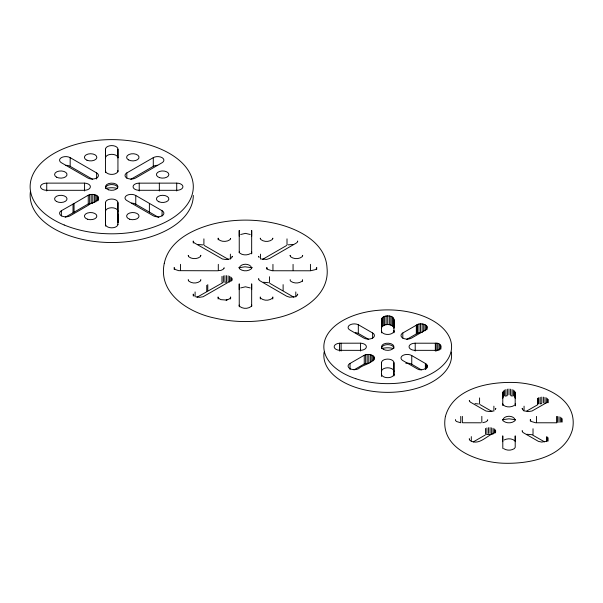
<?xml version="1.0" encoding="UTF-8"?>
<svg xmlns="http://www.w3.org/2000/svg" width="603" height="603" viewBox="0 0 603 603"><rect width="100%" height="100%" fill="white"/><g stroke="black" fill="none" stroke-linecap="round" stroke-linejoin="round"><path stroke-width="0.9" d="M117.939 171.832L117.947 149.197A6.226 3.595 0 0 0 111.728 145.602A6.226 3.595 0 0 0 105.502 149.197L105.502 157.911A6.226 3.595 0 0 1 111.728 154.315A6.226 3.595 0 0 1 117.947 157.911L117.947 149.197M251.662 253.855L251.677 230.414L251.677 236.225M381.511 332.592L381.518 319.356C382.257 316.085 386.546 315.633 389.327 315.972C395.741 316.289 394.076 323.834 393.94 328.153L393.729 318.512M502.774 405.585L502.781 392.538L502.781 398.349M393.932 332.803L393.94 319.447M515.196 405.872L515.203 392.628L515.203 398.432M117.947 202.631L117.894 222.756L117.947 202.631A6.226 3.595 0 0 0 111.728 199.035A6.226 3.595 0 0 0 105.502 202.631L105.555 222.288L105.502 202.631M393.887 375.835L393.94 362.682A6.226 3.595 0 0 0 387.714 359.087A6.226 3.595 0 0 0 381.495 362.682L381.495 371.395A6.226 3.595 0 0 1 387.714 367.8A6.226 3.595 0 0 1 393.94 371.395L393.917 375.782M105.54 225.839L105.555 213.575M239.255 306.821L239.233 283.847L239.233 289.651M200.754 255.664L200.814 255.288L200.46 256.592C197.06 259.35 192.01 259.275 188.777 256.765L188.249 255.476L188.309 255.853M200.754 280.116L200.814 279.739L200.377 281.036C197.038 283.681 192.025 283.681 188.686 281.036L188.249 279.739L188.309 280.116M232.193 256.682L232.253 256.305L231.808 257.609L230.738 258.416M251.677 305.457L251.737 305.08L251.3 306.377C247.961 309.022 242.949 309.022 239.61 306.377L239.172 305.08L239.233 305.457M272.775 238.532L272.835 238.162L272.39 239.459C269.059 242.097 264.039 242.097 260.707 239.459L260.262 238.162L260.323 238.532M297.633 241.404L297.694 241.027L297.249 242.323L296.201 243.115L269.684 258.423L266.692 259.418L261.385 258.989M302.6 255.755L302.661 255.378L302.224 256.682C298.884 259.32 293.872 259.32 290.533 256.682L290.096 255.378L290.156 255.755M297.633 294.468L297.694 294.091L297.249 295.387L296.179 296.194M495.719 408.706L495.779 408.329L495.342 409.625M224.105 268.169L224.165 267.792L223.268 269.277L221.045 270.363L217.517 270.777L178.722 270.672L175.699 269.662L174.621 268.855L174.184 267.559L174.244 269.594M230.55 238.916L230.61 238.547L229.818 239.806C226.464 242.218 220.758 241.773 218.452 239.323L218.173 238.155L218.173 239.813M302.548 280.583L301.734 281.458C298.515 283.508 294.241 283.508 291.023 281.458L290.209 280.583L290.209 279.641M487.631 420.185L487.691 419.816L487.375 420.743L485.875 421.859L482.815 422.726M381.707 318.512L381.518 328.062L381.518 319.356M381.707 327.225C384.352 323.6 391.083 323.6 393.729 327.225M73.023 204.116L88.257 195.206C91.332 193.917 95.425 193.993 97.89 196.465C100.113 201.666 90.608 202.6 88.226 205.314L70.174 215.791A6.226 3.595 0 0 1 61.37 215.791A6.226 3.595 0 0 1 61.37 210.711L73.023 204.116L73.023 212.829L65.252 217.223M73.023 212.829L88.257 203.92L92.802 203.105L92.802 194.392M230.323 281.126L203.06 296.766L199.503 297.317L196.126 296.812M493.849 433.15C486.523 436.127 479.98 444.373 471.998 441.532M547.622 402.103L532.027 411.005L528.469 411.555L524.912 411.005M126.811 172.925L153.283 157.647A6.226 3.595 0 0 1 162.079 157.647A6.226 3.595 0 0 1 162.079 162.727L135.615 178.006A6.226 3.595 0 0 1 126.811 178.006A6.226 3.595 0 0 1 126.811 172.925L126.811 178.156M130.821 179.325L153.283 166.36A6.226 3.595 0 0 1 157.677 165.305M262.561 259.388L286.666 245.474M350.041 363.443L364.25 355.257C367.483 353.908 372.503 353.938 374.365 357.413C373.053 363.911 362.9 364.355 358.551 368.689A6.226 3.595 0 0 1 349.755 368.523A6.226 3.595 0 0 1 350.041 363.443L350.041 369.541M402.804 332.977L416.326 325.198C419.537 322.017 430.678 324.64 425.944 329.758L411.608 338.057A6.226 3.595 0 0 1 402.804 338.057A6.226 3.595 0 0 1 402.804 332.977L402.804 338.208M353.991 369.88L364.25 363.971L368.795 363.157L368.795 354.443M406.784 339.399L417.517 333.263L420.532 332.607L420.532 323.901M526.864 410.96L537.831 404.673M473.302 441.893L485.189 435.042M197.045 297.241L223.14 282.483M250.569 253.539C247.23 255.423 242.949 255.393 239.873 253.192L239.187 251.918L239.248 252.288M514.095 405.563C510.756 407.447 506.475 407.417 503.399 405.208L502.714 403.935L502.774 404.312M240.68 234.492L245.459 233.369L250.23 234.492M240.68 287.925L245.459 286.802L250.23 287.925M227.738 299.683L226.11 300.075L229.132 299.065L230.203 298.259L230.648 296.962L230.587 298.998M504.214 439.949C507.327 438.366 511.879 438.23 514.826 440.755M546.657 441.245L541.675 442.082L538.441 441.381L523.525 432.826L522.515 432.012L522.19 430.708L522.251 431.085M238.976 267.755L245.006 266.79L252.182 267.755M197.754 244.471L203.06 244.908M288.03 244.863L293.156 244.471M229.524 258.989L225.967 259.539L222.409 258.989L194.709 243.115L193.661 242.323L193.216 241.027L193.277 243.062M294.965 296.766L289.659 297.204L286.666 296.209L259.991 280.81L258.989 279.988L258.664 278.684L258.725 279.061M505.42 396.133L507.236 395.696M493.058 411.005L489.493 411.555L485.935 411.005L470.25 402.065L469.3 400.588L469.36 400.957M502.721 419.696L508.985 418.806L515.241 419.696M486.508 434.537L491.958 434.416M539.896 403.874L541.705 403.633M226.208 300.045L220.804 299.638L218.52 298.259L218.075 296.962L218.135 298.998M263.338 282.249L268.516 282.717M526.864 434.266L532.042 434.733L544.599 441.886M224.761 282.196L226.615 282.159M339.474 343.213L360.564 343.182A6.226 3.595 0 0 1 366.368 347.004A6.226 3.595 0 0 1 359.757 350.358L341.298 350.328A6.226 3.595 0 0 1 334.228 347.298A6.226 3.595 0 0 1 339.474 343.213L339.474 351.052M139.218 183.154L138.411 183.161A6.226 3.595 0 0 0 133.067 186.757A6.226 3.595 0 0 0 138.539 190.284L176.717 190.314A6.226 3.595 0 0 0 182.935 186.719A6.226 3.595 0 0 0 176.717 183.124L139.218 183.154L139.218 190.993M415.211 343.205L414.397 343.213A6.226 3.595 0 0 0 409.053 346.808A6.226 3.595 0 0 0 414.532 350.335L435.577 350.351C442.753 351.195 442.293 342.082 435.328 343.213L415.211 343.205L415.211 351.044M46.74 183.124L84.571 183.131A6.226 3.595 0 0 1 90.375 186.953A6.226 3.595 0 0 1 83.764 190.307L46.74 190.314A6.226 3.595 0 0 1 40.514 186.719A6.226 3.595 0 0 1 46.74 183.124L46.74 190.963M462.561 422.763L481.043 422.793M556.938 422.793L535.683 422.778L531.454 421.535L530.384 420.464L530.361 419.522L530.361 421.18M474.968 403.626L478.435 403.972M460.835 422.778L456.584 421.55L455.491 420.479L455.469 419.545M510.726 395.696L512.354 396.088M425.379 363.473C431.258 367.559 421.09 371.644 417.487 368.976L402.653 360.473A6.226 3.595 0 0 1 402.962 355.393A6.226 3.595 0 0 1 411.759 355.574L425.379 363.473L425.379 369.571M162.079 210.711A6.226 3.595 0 0 1 162.079 215.791A6.226 3.595 0 0 1 153.283 215.791L126.66 200.422A6.226 3.595 0 0 1 126.969 195.342A6.226 3.595 0 0 1 135.765 195.515L162.079 210.711L162.079 215.934M131.431 203.09A6.226 3.595 0 0 1 135.765 204.229L158.906 217.6M293.819 297.189L269.843 283.35M96.638 172.925A6.226 3.595 0 0 1 96.638 178.006A6.226 3.595 0 0 1 87.842 178.006L61.37 162.727A6.226 3.595 0 0 1 61.37 157.647A6.226 3.595 0 0 1 70.174 157.647L96.638 172.925L96.638 179.023M372.631 332.977A6.226 3.595 0 0 1 372.631 338.057A6.226 3.595 0 0 1 363.828 338.057L350.275 330.218A6.226 3.595 0 0 1 349.544 325.153A6.226 3.595 0 0 1 358.318 324.731L372.631 332.977L372.631 338.208M65.772 165.305A6.226 3.595 0 0 1 70.174 166.36L92.628 179.325M355.401 332.652A6.226 3.595 0 0 1 358.318 333.444L368.652 339.399M204.244 245.474L228.349 259.388M479.905 404.515L491.89 411.419M503.626 448.624C506.844 450.675 511.118 450.675 514.336 448.624L515.211 447.381L515.203 435.863L515.203 441.675M405.804 363.232A6.226 3.595 0 0 1 411.759 364.28L421.369 369.865M523.698 410.432L522.628 409.625L522.183 408.329L522.243 408.706M470.634 440.883L469.609 440.062L469.277 438.758L469.345 439.135M259.102 257.609L258.657 256.305L258.717 256.682M193.902 295.606L193.216 294.091L193.277 296.126M251.655 306.626L251.677 283.847L251.677 289.651M117.894 214.042L117.909 224.61M381.495 362.682L381.518 375.955M393.887 374.094L393.887 374.569A6.226 3.595 0 0 1 386.907 377.659A6.226 3.595 0 0 1 381.548 373.626L381.548 376.242M239.248 252.627L239.233 230.414L239.233 236.225M105.502 149.197L105.517 172.488M562.169 418.731L562.169 422.055M561.416 417.902L561.416 422.047M560.323 417.208L560.323 422.183M558.958 416.703L558.958 422.507M557.406 416.417L557.406 422.228M556.599 416.394L556.599 422.206M548.225 399.397L548.225 402.714M548.082 437.786L548.082 441.102M547.464 398.568L547.464 402.714M547.23 436.987L547.23 441.132M546.642 436.662L546.642 441.637M546.356 397.882L546.356 402.864M544.976 397.385L544.976 403.196M543.416 397.113L543.416 402.925M541.795 397.083L541.795 402.894M540.213 397.294L540.213 403.106M538.78 397.739L538.78 403.543M538.185 398.063L538.185 403.867M537.59 398.379L537.59 404.183M536.474 416.394L536.474 422.198M533.022 428.756L533.022 434.559M524.067 406.166L524.067 411.14M515.188 403.776L515.188 405.435M514.992 391.701L514.992 397.505M514.374 390.834L514.374 396.638M513.379 390.088L513.379 395.892M512.09 389.515L512.09 395.327M510.59 389.161L510.59 394.965M508.985 389.033L508.985 394.844M507.372 389.161L507.372 394.965M505.872 389.515L505.872 395.327M504.583 390.088L504.583 395.892M503.595 390.834L503.595 396.638M502.97 391.701L502.97 397.505M502.759 441.675L502.759 435.863L502.812 448.474M495.628 430.595L495.628 432.253M495.146 429.698L495.146 433.022M494.279 428.906L494.279 433.052M493.895 406.166L493.895 411.14M493.081 428.273L493.081 434.077M491.649 427.836L491.649 433.64M490.058 427.625L490.058 433.436M488.438 427.663L488.438 433.474M486.885 427.942L486.885 433.753M485.513 428.447L485.513 434.25M481.827 416.372L481.827 422.175M479.581 397.92L479.581 403.724M471.305 436.625L471.305 441.607M462.365 416.387L462.365 422.19M460.745 416.402L460.745 422.206M440.899 345.549L440.899 349.031M440.152 344.712L440.152 349.069M439.059 344.019L439.059 350.117M437.688 343.514L437.688 350.486M436.142 343.235L436.142 351.074M435.328 343.213L435.328 351.052M427.286 365.493L427.286 367.235M426.962 326.208L426.962 329.698M426.818 364.596L426.818 368.079M426.2 325.386L426.2 329.735M425.967 363.797L425.967 369.028M425.085 324.7L425.085 330.798M423.705 324.203L423.705 331.168M422.153 323.932L422.153 332.637M418.949 324.113L418.949 332.826M417.517 324.557L417.517 333.263M416.922 324.874L416.922 333.587M416.326 325.198L416.326 333.904M411.759 355.574L411.759 364.28M393.925 332.336L393.925 330.595A6.226 3.595 0 0 1 388.174 334.439A6.226 3.595 0 0 1 381.511 331.122L381.511 332.864M393.94 362.682L393.94 371.395M393.111 317.645L393.111 326.359M392.116 316.907L392.116 325.612M390.827 316.334L390.827 325.04M389.327 315.972L389.327 324.685M387.714 315.851L387.714 324.565M386.108 315.972L386.108 324.685M384.608 316.334L384.608 325.04M383.32 316.907L383.32 325.612M382.325 317.645L382.325 326.359M374.365 357.413L374.365 359.154M373.883 356.516L373.883 359.999M373.016 355.725L373.016 360.948M371.817 355.084L371.817 361.182M370.378 354.647L370.378 362.486M367.174 354.481L367.174 363.194M365.622 354.76L365.622 363.473M364.25 355.257L364.25 363.971M360.564 343.182L360.564 351.021M358.318 324.731L358.318 333.444M341.102 343.197L341.102 351.044M316.665 269.594L316.726 267.559L316.289 268.855L315.211 269.662L310.5 270.785L272.157 270.755L267.928 269.511L266.85 268.441L266.835 267.506L266.835 269.164M310.439 264.34L310.439 270.152M302.548 279.641L302.548 281.307M295.809 291.927L295.809 296.902M293.066 264.378L293.066 270.182M287.005 238.863L287.005 244.667M283.116 284.639L283.116 290.45M272.948 264.37L272.948 270.182M272.775 298.998L272.835 296.962L272.39 298.259C269.059 300.897 264.039 300.897 260.707 298.259L260.262 296.962L260.323 298.998M269.496 276.732L269.496 282.543M260.541 254.142L260.541 259.124M251.662 251.76L251.662 253.418M232.102 278.578L232.102 280.237M231.62 277.681L231.62 280.998M230.753 276.89L230.753 281.036M230.369 254.142L230.369 259.124M229.555 276.249L229.555 282.061M228.115 275.812L228.115 281.624M226.532 275.609L226.532 281.413M224.911 275.646L224.911 281.45M223.359 275.925L223.359 281.729M221.987 276.423L221.987 282.234M218.301 264.348L218.301 270.159M207.779 284.608L207.779 290.412M206.746 285.332L206.746 291.143M203.904 238.863L203.904 244.667M195.101 291.927L195.101 296.902M180.47 264.34L180.47 270.152M176.717 183.124L176.717 190.963M159.343 183.161L159.343 191M153.283 157.647L153.283 166.36M149.386 203.422L149.386 212.135M135.765 195.515L135.765 204.229M105.502 225.982L105.502 224.241A6.226 3.595 0 0 0 111.728 227.828A6.226 3.595 0 0 0 117.947 224.241M98.372 197.362L98.44 200.038M97.89 196.465L97.89 200.822M97.023 195.674L97.023 200.897M95.824 195.033L95.824 202.005M94.392 194.596L94.392 202.435M91.181 194.43L91.181 203.143M89.628 194.709L89.628 203.415M88.257 195.206L88.257 203.92M84.571 183.131L84.571 190.97M74.048 203.392L74.048 212.105M70.174 157.647L70.174 166.36M61.37 210.711L61.37 215.934M381.495 348.225A6.226 3.595 0 0 1 387.714 344.63A6.226 3.595 0 0 1 393.94 348.225M451.315 352.077A63.865 36.873 0 0 1 387.714 392.357A63.865 36.873 0 0 1 324.12 352.077M381.82 348.579A13.334 7.696 0 0 1 393.616 348.579M193.299 195.432A81.578 47.094 0 0 1 108.525 242.489A81.578 47.094 0 0 1 30.399 191.731M105.502 211.344A6.226 3.595 0 0 1 111.728 207.749A6.226 3.595 0 0 1 117.947 211.344M105.45 188.633A13.334 7.696 0 0 1 117.246 188.422M105.713 187.239A6.226 3.595 0 0 1 111.728 184.578A6.226 3.595 0 0 1 117.736 187.239M117.932 170.543A6.226 3.595 0 0 1 112.188 174.388A6.226 3.595 0 0 1 105.517 171.071M445.383 416.552C439.338 448.738 477.757 462.23 503.173 463.225C528.688 464.106 564.823 457.715 572.579 429.163C578.624 396.978 540.213 383.485 514.796 382.49C489.282 381.616 453.139 388 445.383 416.552M164.272 263.323C157.843 293.646 189.078 312.708 214.434 318.007L214.578 318.037C234.808 322.733 256.102 322.733 276.332 318.037L276.476 318.007C300.143 312.942 329.992 296.133 327.03 267.936C325.733 242.376 298.297 228.869 276.476 223.675L276.332 223.638C256.102 218.942 234.808 218.942 214.578 223.638L214.434 223.675C193.699 228.808 169.126 240.28 164.272 263.323M251.737 267.559L251.677 267.936C250.222 263.014 240.687 263.014 239.233 267.936L239.172 267.559L239.61 268.855C242.949 271.501 247.961 271.501 251.3 268.855L251.737 267.559M515.264 419.582L515.203 419.952C513.748 415.03 504.221 415.03 502.759 419.952L502.698 419.582L503.136 420.879C506.475 423.517 511.487 423.517 514.826 420.879L515.264 419.582M383.32 349.31A6.226 3.595 0 0 0 393.729 347.697A6.226 3.595 0 0 0 386.108 343.303A6.226 3.595 0 0 0 383.32 349.31M355.785 378.707A63.865 36.873 0 0 0 451.587 346.77A63.865 36.873 0 0 0 355.785 314.834A63.865 36.873 0 0 0 355.785 378.707M108.615 189.832A6.226 3.595 0 0 0 117.947 186.719A6.226 3.595 0 0 0 108.615 183.606A6.226 3.595 0 0 0 108.615 189.832M64.212 225.002A81.578 47.094 0 0 0 192.907 191.332A81.578 47.094 0 0 0 78.058 143.816A81.578 47.094 0 0 0 64.212 225.002M158.86 201.749A6.226 3.595 0 0 0 168.817 199.367A6.226 3.595 0 0 0 160.27 195.576A6.226 3.595 0 0 0 158.86 201.749M56.516 177.146A6.226 3.595 0 0 0 66.858 175.383A6.226 3.595 0 0 0 59.034 171.094A6.226 3.595 0 0 0 56.516 177.146M86.968 160.225A6.226 3.595 0 0 0 96.819 157.7A6.226 3.595 0 0 0 88.113 154.036A6.226 3.595 0 0 0 86.968 160.225M129.705 219.228A6.226 3.595 0 0 0 139.044 216.115A6.226 3.595 0 0 0 129.705 213.01A6.226 3.595 0 0 0 129.705 219.228M128.416 159.855A6.226 3.595 0 0 0 138.833 158.25A6.226 3.595 0 0 0 131.205 153.848A6.226 3.595 0 0 0 128.416 159.855M159.539 177.651A6.226 3.595 0 0 0 168.87 174.538A6.226 3.595 0 0 0 159.539 171.425A6.226 3.595 0 0 0 159.539 177.651M56.403 201.44A6.226 3.595 0 0 0 66.812 199.827A6.226 3.595 0 0 0 59.192 195.425A6.226 3.595 0 0 0 56.403 201.44M87.525 219.228A6.226 3.595 0 0 0 96.857 216.115A6.226 3.595 0 0 0 87.525 213.01A6.226 3.595 0 0 0 87.525 219.228"/></g></svg>
